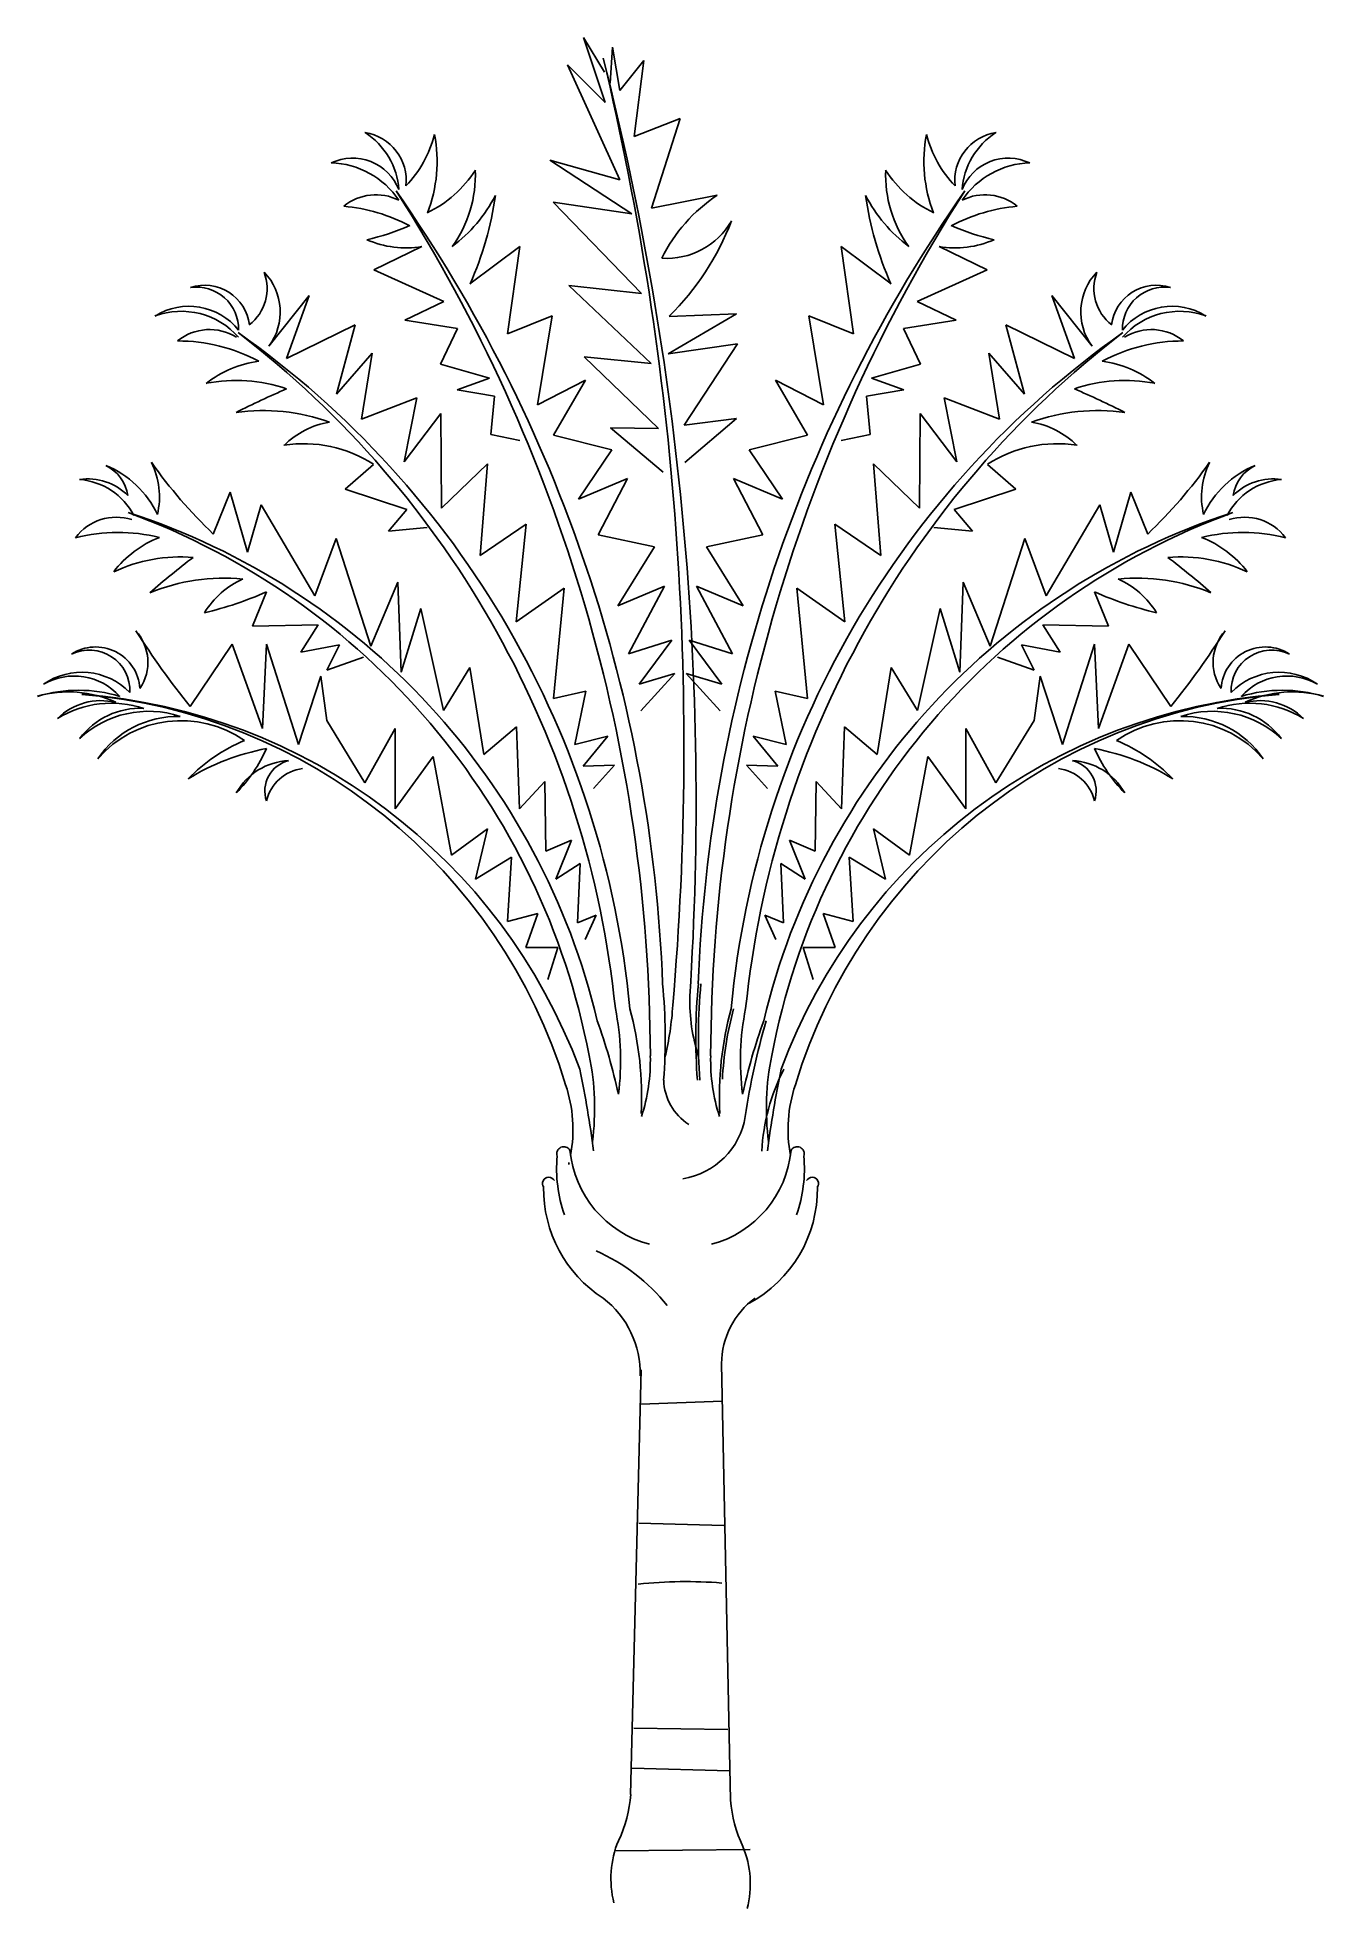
# Model space of a CAD drawing. Header units: millimetres. Extents: x 444.97 to 446.09, y 2589.45 to 2591.08.
import ezdxf

# ---------------------------------------------------------------- set-up
doc = ezdxf.new("R2010")
doc.units = ezdxf.units.MM
doc.header["$LTSCALE"] = 10
doc.layers.add('Vegetais', color=94, linetype='Continuous')

msp = doc.modelspace()

# ---------------------------------------------------------------- linework, layer by layer
at = {"layer": 'Vegetais'}
for p, q in [((445.4679, 2591.0493), (445.4495, 2591.0796)), ((445.4495, 2591.0796), (445.4684, 2591.0229)), ((445.4726, 2591.0397), (445.4747, 2591.0712)), ((445.4747, 2591.0712), (445.481, 2591.0334)), ((445.4684, 2591.0229), (445.4357, 2591.0559)), ((445.4357, 2591.0559), (445.481, 2590.9556)), ((445.481, 2591.0334), (445.5021, 2591.0595)), ((445.5021, 2591.0595), (445.4936, 2590.9935)), ((445.4936, 2590.9935), (445.5336, 2591.0091)), ((445.5336, 2591.0091), (445.5087, 2590.931)), ((445.481, 2590.9556), (445.4203, 2590.9727)), ((445.4203, 2590.9727), (445.4915, 2590.9262)), ((445.5087, 2590.931), (445.566, 2590.9423)), ((445.4915, 2590.9262), (445.4232, 2590.9364)), ((445.4232, 2590.9364), (445.5, 2590.8568)), ((445.3089, 2590.8976), (445.2671, 2590.8775)), ((445.3507, 2590.8651), (445.3941, 2590.8976)), ((445.3941, 2590.8976), (445.3833, 2590.8218)), ((445.7172, 2590.8651), (445.6738, 2590.8976)), ((445.6738, 2590.8976), (445.6846, 2590.8218)), ((445.759, 2590.8976), (445.8008, 2590.8775)), ((445.2671, 2590.8775), (445.328, 2590.8497)), ((445.8008, 2590.8775), (445.7399, 2590.8497)), ((445.5, 2590.8568), (445.4367, 2590.8636)), ((445.4367, 2590.8636), (445.5084, 2590.7959)), ((445.1756, 2590.8109), (445.2107, 2590.8551)), ((445.2107, 2590.8551), (445.1911, 2590.8001)), ((445.328, 2590.8497), (445.2941, 2590.8336)), ((445.7399, 2590.8497), (445.7738, 2590.8336)), ((445.8922, 2590.8109), (445.8572, 2590.8551)), ((445.8572, 2590.8551), (445.8768, 2590.8001)), ((445.1911, 2590.8001), (445.2507, 2590.8294)), ((445.2507, 2590.8294), (445.2345, 2590.7691)), ((445.2941, 2590.8336), (445.3399, 2590.8264)), ((445.3399, 2590.8264), (445.3249, 2590.7952)), ((445.3833, 2590.8218), (445.4223, 2590.8373)), ((445.4223, 2590.8373), (445.4096, 2590.7599)), ((445.5827, 2590.8391), (445.5231, 2590.8043)), ((445.5241, 2590.8369), (445.5827, 2590.8391)), ((445.6846, 2590.8218), (445.6456, 2590.8373)), ((445.6456, 2590.8373), (445.6583, 2590.7599)), ((445.7738, 2590.8336), (445.728, 2590.8264)), ((445.728, 2590.8264), (445.743, 2590.7952)), ((445.8768, 2590.8001), (445.8172, 2590.8294)), ((445.8172, 2590.8294), (445.8334, 2590.7691)), ((445.5231, 2590.8043), (445.5837, 2590.8131)), ((445.5837, 2590.8131), (445.5372, 2590.7421)), ((445.2345, 2590.7691), (445.2656, 2590.805)), ((445.2656, 2590.805), (445.2562, 2590.7475)), ((445.3249, 2590.7952), (445.3678, 2590.7831)), ((445.5084, 2590.7959), (445.4502, 2590.8018)), ((445.4502, 2590.8018), (445.5147, 2590.7392)), ((445.743, 2590.7952), (445.7001, 2590.7831)), ((445.8334, 2590.7691), (445.8023, 2590.805)), ((445.8023, 2590.805), (445.8117, 2590.7475)), ((445.3678, 2590.7831), (445.3394, 2590.773)), ((445.4096, 2590.7599), (445.4513, 2590.7814)), ((445.4513, 2590.7814), (445.4235, 2590.7335)), ((445.6583, 2590.7599), (445.6166, 2590.7814)), ((445.6166, 2590.7814), (445.6444, 2590.7335)), ((445.7001, 2590.7831), (445.7285, 2590.773)), ((445.2562, 2590.7475), (445.3043, 2590.766)), ((445.3043, 2590.766), (445.2935, 2590.7104)), ((445.3394, 2590.773), (445.372, 2590.7674)), ((445.372, 2590.7674), (445.3689, 2590.7342)), ((445.7285, 2590.773), (445.6959, 2590.7674)), ((445.6959, 2590.7674), (445.699, 2590.7342)), ((445.8117, 2590.7475), (445.7636, 2590.766)), ((445.7636, 2590.766), (445.7744, 2590.7104)), ((445.2935, 2590.7104), (445.3254, 2590.7525)), ((445.3254, 2590.7525), (445.3259, 2590.6701)), ((445.5372, 2590.7421), (445.5828, 2590.7479)), ((445.5828, 2590.7479), (445.5378, 2590.7097)), ((445.7425, 2590.7525), (445.742, 2590.6701)), ((445.7744, 2590.7104), (445.7425, 2590.7525)), ((445.3689, 2590.7342), (445.3941, 2590.7289)), ((445.4235, 2590.7335), (445.4741, 2590.7208)), ((445.5147, 2590.7392), (445.4729, 2590.7399)), ((445.4729, 2590.7399), (445.5189, 2590.7013)), ((445.6444, 2590.7335), (445.5938, 2590.7208)), ((445.699, 2590.7342), (445.6738, 2590.7289)), ((445.4741, 2590.7208), (445.4452, 2590.6778)), ((445.5938, 2590.7208), (445.6227, 2590.6778)), ((445.2668, 2590.7081), (445.2421, 2590.6866)), ((445.3259, 2590.6701), (445.3659, 2590.7085)), ((445.3659, 2590.7085), (445.3596, 2590.6287)), ((445.4452, 2590.6778), (445.4877, 2590.6958)), ((445.4877, 2590.6958), (445.4623, 2590.6468)), ((445.6227, 2590.6778), (445.5802, 2590.6958)), ((445.5802, 2590.6958), (445.6056, 2590.6468)), ((445.742, 2590.6701), (445.702, 2590.7085)), ((445.702, 2590.7085), (445.7083, 2590.6287)), ((445.8011, 2590.7081), (445.8258, 2590.6866)), ((445.1272, 2590.6474), (445.1418, 2590.6838)), ((445.1418, 2590.6838), (445.1569, 2590.6318)), ((445.2421, 2590.6866), (445.2958, 2590.6687)), ((445.8258, 2590.6866), (445.7721, 2590.6687)), ((445.9261, 2590.6838), (445.911, 2590.6318)), ((445.9407, 2590.6474), (445.9261, 2590.6838)), ((445.1569, 2590.6318), (445.1689, 2590.6729)), ((445.1689, 2590.6729), (445.2157, 2590.5938)), ((445.2958, 2590.6687), (445.2797, 2590.6501)), ((445.7721, 2590.6687), (445.7882, 2590.6501)), ((445.899, 2590.6729), (445.8522, 2590.5938)), ((445.911, 2590.6318), (445.899, 2590.6729)), ((445.2797, 2590.6501), (445.3134, 2590.6532)), ((445.3596, 2590.6287), (445.3996, 2590.656)), ((445.3996, 2590.656), (445.391, 2590.571)), ((445.4623, 2590.6468), (445.5112, 2590.6364)), ((445.6056, 2590.6468), (445.5567, 2590.6364)), ((445.7083, 2590.6287), (445.6683, 2590.656)), ((445.6683, 2590.656), (445.6769, 2590.571)), ((445.7882, 2590.6501), (445.7545, 2590.6532)), ((445.2157, 2590.5938), (445.2341, 2590.6435)), ((445.2341, 2590.6435), (445.2645, 2590.5499)), ((445.5112, 2590.6364), (445.4793, 2590.5849)), ((445.5567, 2590.6364), (445.5886, 2590.5849)), ((445.8338, 2590.6435), (445.8034, 2590.5499)), ((445.8522, 2590.5938), (445.8338, 2590.6435)), ((445.1735, 2590.5971), (445.1613, 2590.5674)), ((445.2645, 2590.5499), (445.288, 2590.6056)), ((445.288, 2590.6056), (445.2907, 2590.5272)), ((445.391, 2590.571), (445.4326, 2590.6004)), ((445.4326, 2590.6004), (445.4235, 2590.5044)), ((445.4793, 2590.5849), (445.52, 2590.6022)), ((445.52, 2590.6022), (445.4886, 2590.5431)), ((445.5886, 2590.5849), (445.5479, 2590.6022)), ((445.5479, 2590.6022), (445.5793, 2590.5431)), ((445.6769, 2590.571), (445.6353, 2590.6004)), ((445.6353, 2590.6004), (445.6444, 2590.5044)), ((445.7799, 2590.6056), (445.7772, 2590.5272)), ((445.8034, 2590.5499), (445.7799, 2590.6056)), ((445.8944, 2590.5971), (445.9066, 2590.5674)), ((445.2907, 2590.5272), (445.3079, 2590.5826)), ((445.3079, 2590.5826), (445.3275, 2590.494)), ((445.76, 2590.5826), (445.7404, 2590.494)), ((445.7772, 2590.5272), (445.76, 2590.5826)), ((445.1613, 2590.5674), (445.2184, 2590.5685)), ((445.2184, 2590.5685), (445.2033, 2590.5447)), ((445.9066, 2590.5674), (445.8494, 2590.5685)), ((445.8494, 2590.5685), (445.8646, 2590.5447)), ((445.1071, 2590.4975), (445.1438, 2590.5517)), ((445.1438, 2590.5517), (445.17, 2590.4783)), ((445.17, 2590.4783), (445.1438, 2590.5517)), ((445.1438, 2590.5517), (445.17, 2590.4783)), ((445.17, 2590.4783), (445.1438, 2590.5517)), ((445.1438, 2590.5517), (445.17, 2590.4783)), ((445.17, 2590.4783), (445.1735, 2590.5517)), ((445.1735, 2590.5517), (445.2015, 2590.4643)), ((445.2033, 2590.5447), (445.237, 2590.551)), ((445.237, 2590.551), (445.226, 2590.5289)), ((445.4886, 2590.5431), (445.5264, 2590.5551)), ((445.5264, 2590.5551), (445.4979, 2590.5168)), ((445.5793, 2590.5431), (445.5415, 2590.5551)), ((445.5415, 2590.5551), (445.57, 2590.5168)), ((445.8646, 2590.5447), (445.8309, 2590.551)), ((445.8309, 2590.551), (445.8419, 2590.5289)), ((445.8944, 2590.5517), (445.8664, 2590.4643)), ((445.8979, 2590.4783), (445.8944, 2590.5517)), ((445.9241, 2590.5517), (445.8979, 2590.4783)), ((445.8979, 2590.4783), (445.9241, 2590.5517)), ((445.9241, 2590.5517), (445.8979, 2590.4783)), ((445.8979, 2590.4783), (445.9241, 2590.5517)), ((445.9241, 2590.5517), (445.8979, 2590.4783)), ((445.9608, 2590.4975), (445.9241, 2590.5517)), ((445.226, 2590.5289), (445.2579, 2590.5402)), ((445.3275, 2590.494), (445.3507, 2590.5313)), ((445.3507, 2590.5313), (445.3627, 2590.4556)), ((445.7172, 2590.5313), (445.7052, 2590.4556)), ((445.7404, 2590.494), (445.7172, 2590.5313)), ((445.8419, 2590.5289), (445.81, 2590.5402)), ((445.2015, 2590.4643), (445.2208, 2590.5237)), ((445.2208, 2590.5237), (445.2015, 2590.4643)), ((445.2015, 2590.4643), (445.2208, 2590.5237)), ((445.2208, 2590.5237), (445.2015, 2590.4643)), ((445.2015, 2590.4643), (445.2208, 2590.5237)), ((445.2208, 2590.5237), (445.2208, 2590.5237)), ((445.2208, 2590.5237), (445.2208, 2590.5237)), ((445.2208, 2590.5237), (445.2208, 2590.5237)), ((445.2208, 2590.5237), (445.226, 2590.4852)), ((445.4979, 2590.5168), (445.5289, 2590.5261)), ((445.5289, 2590.5261), (445.4995, 2590.4936)), ((445.57, 2590.5168), (445.539, 2590.5261)), ((445.539, 2590.5261), (445.5684, 2590.4936)), ((445.8471, 2590.5237), (445.8419, 2590.4852)), ((445.8664, 2590.4643), (445.8471, 2590.5237)), ((445.8471, 2590.5237), (445.8664, 2590.4643)), ((445.8664, 2590.4643), (445.8471, 2590.5237)), ((445.8471, 2590.5237), (445.8471, 2590.5237)), ((445.8471, 2590.5237), (445.8471, 2590.5237)), ((445.8471, 2590.5237), (445.8664, 2590.4643)), ((445.8664, 2590.4643), (445.8471, 2590.5237)), ((445.8471, 2590.5237), (445.8471, 2590.5237)), ((445.4235, 2590.5044), (445.4516, 2590.5108)), ((445.4516, 2590.5108), (445.4421, 2590.4642)), ((445.6444, 2590.5044), (445.6163, 2590.5108)), ((445.6163, 2590.5108), (445.6258, 2590.4642)), ((445.226, 2590.4852), (445.2592, 2590.4311)), ((445.8419, 2590.4852), (445.8086, 2590.4311)), ((445.2592, 2590.4311), (445.2855, 2590.4783)), ((445.2855, 2590.4783), (445.2592, 2590.4311)), ((445.2592, 2590.4311), (445.2855, 2590.4783)), ((445.2855, 2590.4783), (445.2855, 2590.4083)), ((445.3627, 2590.4556), (445.3912, 2590.4796)), ((445.3912, 2590.4796), (445.3939, 2590.4083)), ((445.4421, 2590.4642), (445.4706, 2590.4715)), ((445.4706, 2590.4715), (445.4491, 2590.4455)), ((445.6258, 2590.4642), (445.5973, 2590.4715)), ((445.5973, 2590.4715), (445.6188, 2590.4455)), ((445.6767, 2590.4796), (445.674, 2590.4083)), ((445.7052, 2590.4556), (445.6767, 2590.4796)), ((445.8086, 2590.4311), (445.7824, 2590.4783)), ((445.7824, 2590.4783), (445.8086, 2590.4311)), ((445.8086, 2590.4311), (445.7824, 2590.4783)), ((445.7824, 2590.4783), (445.7824, 2590.4083)), ((445.2855, 2590.4083), (445.3187, 2590.4538)), ((445.3187, 2590.4538), (445.3187, 2590.4538)), ((445.3187, 2590.4538), (445.3187, 2590.4538)), ((445.3187, 2590.4538), (445.3345, 2590.3681)), ((445.7492, 2590.4538), (445.7334, 2590.3681)), ((445.7824, 2590.4083), (445.7492, 2590.4538)), ((445.7492, 2590.4538), (445.7492, 2590.4538)), ((445.7492, 2590.4538), (445.7492, 2590.4538)), ((445.4491, 2590.4455), (445.4765, 2590.4464)), ((445.4765, 2590.4464), (445.4583, 2590.4259)), ((445.6188, 2590.4455), (445.5914, 2590.4464)), ((445.5914, 2590.4464), (445.6096, 2590.4259)), ((445.3939, 2590.4083), (445.4158, 2590.4322)), ((445.4158, 2590.4322), (445.4167, 2590.3716)), ((445.6521, 2590.4322), (445.6512, 2590.3716)), ((445.674, 2590.4083), (445.6521, 2590.4322)), ((445.3345, 2590.3681), (445.366, 2590.3908)), ((445.366, 2590.3908), (445.3555, 2590.3471)), ((445.3555, 2590.3471), (445.366, 2590.3908)), ((445.366, 2590.3908), (445.3555, 2590.3471)), ((445.7334, 2590.3681), (445.7019, 2590.3908)), ((445.7019, 2590.3908), (445.7124, 2590.3471)), ((445.7124, 2590.3471), (445.7019, 2590.3908)), ((445.7019, 2590.3908), (445.7124, 2590.3471)), ((445.4167, 2590.3716), (445.439, 2590.381)), ((445.439, 2590.381), (445.4254, 2590.3471)), ((445.6512, 2590.3716), (445.6289, 2590.381)), ((445.6289, 2590.381), (445.6425, 2590.3471)), ((445.3555, 2590.3471), (445.3869, 2590.3664)), ((445.3869, 2590.3664), (445.3834, 2590.3104)), ((445.4254, 2590.3471), (445.4466, 2590.3609)), ((445.4466, 2590.3609), (445.4443, 2590.3091)), ((445.6425, 2590.3471), (445.6213, 2590.3609)), ((445.6213, 2590.3609), (445.6236, 2590.3091)), ((445.7124, 2590.3471), (445.6809, 2590.3664)), ((445.6809, 2590.3664), (445.6844, 2590.3104)), ((445.3834, 2590.3104), (445.4097, 2590.3174)), ((445.4097, 2590.3174), (445.3992, 2590.2877)), ((445.3992, 2590.2877), (445.4097, 2590.3174)), ((445.4097, 2590.3174), (445.3992, 2590.2877)), ((445.4443, 2590.3091), (445.4604, 2590.3157)), ((445.4604, 2590.3157), (445.451, 2590.2947)), ((445.6236, 2590.3091), (445.6075, 2590.3157)), ((445.6075, 2590.3157), (445.6169, 2590.2947)), ((445.6844, 2590.3104), (445.6582, 2590.3174)), ((445.6582, 2590.3174), (445.6687, 2590.2877)), ((445.6687, 2590.2877), (445.6582, 2590.3174)), ((445.6582, 2590.3174), (445.6687, 2590.2877)), ((445.3992, 2590.2877), (445.4272, 2590.2877)), ((445.4272, 2590.2877), (445.4184, 2590.2597)), ((445.4272, 2590.2877), (445.4272, 2590.2877)), ((445.4272, 2590.2877), (445.4272, 2590.2877)), ((445.6687, 2590.2877), (445.6407, 2590.2877)), ((445.6407, 2590.2877), (445.6407, 2590.2877)), ((445.6407, 2590.2877), (445.6407, 2590.2877)), ((445.6407, 2590.2877), (445.6495, 2590.2597))]:
    msp.add_line(p, q, dxfattribs=at)
at = {"layer": 'Vegetais', "color": 34}
for p, q in [((445.4998, 2589.9201), (445.4905, 2589.5506)), ((445.5697, 2589.9255), (445.5776, 2589.5457)), ((445.5702, 2589.8929), (445.4993, 2589.8904)), ((445.4977, 2589.7866), (445.5716, 2589.7847)), ((445.4934, 2589.6082), (445.5751, 2589.6073)), ((445.4917, 2589.5735), (445.5766, 2589.5713)), ((445.4769, 2589.5016), (445.5947, 2589.5028))]:
    msp.add_line(p, q, dxfattribs=at)
at = {"layer": 'Vegetais'}
for centre, radius, start, end in [((442.9345, 2590.4614), 2.6024, 355.0641, 13.3333), ((442.9201, 2590.4149), 2.6274, 356.2976, 14.2465), ((445.2247, 2590.9426), 0.0643, 4.073, 57.363), ((445.2529, 2590.955), 0.0423, 353.6611, 81.3315), ((445.2238, 2591.0189), 0.0988, 316.0539, 346.1377), ((445.2012, 2590.9716), 0.1209, 338.3681, 11.2355), ((445.8667, 2590.9716), 0.1209, 168.7645, 201.6319), ((445.8441, 2591.0189), 0.0988, 193.8623, 223.9461), ((445.815, 2590.955), 0.0423, 98.6685, 186.3389), ((445.8432, 2590.9426), 0.0643, 122.637, 175.927), ((445.2485, 2590.9315), 0.0431, 21.2961, 115.6504), ((445.2277, 2590.897), 0.0735, 33.8446, 88.3378), ((445.8193, 2590.9315), 0.0431, 64.3496, 158.7039), ((445.8402, 2590.897), 0.0735, 91.6622, 146.1554), ((445.2689, 2591.0194), 0.1026, 295.7831, 327.4426), ((445.2494, 2590.9599), 0.106, 324.0221, 2.312), ((445.8185, 2590.9599), 0.106, 177.688, 215.9779), ((445.799, 2591.0194), 0.1026, 212.5574, 244.2169), ((445.2688, 2590.8983), 0.0444, 63.2275, 129.205), ((444.2321, 2590.2075), 1.2872, 2.1554, 35.0121), ((444.1016, 2590.189), 1.4061, 0.1763, 32.5762), ((445.2557, 2591.003), 0.132, 307.0349, 332.5434), ((445.0821, 2590.984), 0.2938, 336.132, 351.8085), ((445.642, 2590.8266), 0.1384, 123.3173, 153.9099), ((446.8357, 2590.2075), 1.2872, 144.9879, 177.8446), ((446.9663, 2590.189), 1.4061, 147.4238, 179.8237), ((445.8122, 2591.003), 0.132, 207.4566, 232.9651), ((445.9858, 2590.984), 0.2938, 188.1915, 203.868), ((445.7991, 2590.8983), 0.0444, 50.795, 116.7725), ((445.2278, 2590.782), 0.1512, 62.241, 85.0895), ((445.8401, 2590.782), 0.1512, 94.9105, 117.759), ((445.218, 2591.0972), 0.1983, 282.4848, 293.8618), ((445.5216, 2590.953), 0.0657, 266.619, 329.6684), ((445.3591, 2591.0037), 0.2346, 314.6911, 339.0665), ((445.8499, 2591.0972), 0.1983, 246.1382, 257.5152), ((445.2949, 2590.9823), 0.0858, 246.6083, 279.3658), ((445.773, 2590.9823), 0.0858, 260.6342, 293.3917), ((445.1343, 2590.8611), 0.0398, 307.5601, 20.8729), ((445.1356, 2590.8407), 0.0499, 323.4384, 43.8875), ((445.9323, 2590.8407), 0.0499, 136.1125, 216.5616), ((445.9336, 2590.8611), 0.0398, 159.1271, 232.4399), ((445.1198, 2590.8249), 0.0391, 6.7554, 108.34), ((445.1124, 2590.8255), 0.0369, 359.0691, 97.7052), ((445.9481, 2590.8249), 0.0391, 71.66, 173.2446), ((445.9555, 2590.8255), 0.0369, 82.2948, 180.9309), ((445.106, 2590.7904), 0.0553, 38.4841, 122.2099), ((445.0993, 2590.7748), 0.0665, 41.2655, 110.109), ((445.9619, 2590.7904), 0.0553, 57.7901, 141.5159), ((445.9686, 2590.7748), 0.0665, 69.891, 138.7345), ((445.124, 2590.7811), 0.0443, 58.1463, 129.064), ((445.9439, 2590.7811), 0.0443, 50.936, 121.8537), ((445.0962, 2590.6656), 0.1499, 61.8884, 90.0605), ((444.6807, 2590.1584), 0.8127, 5.3643, 54.8328), ((444.632, 2590.1484), 0.8496, 5.8155, 52.5324), ((446.3872, 2590.1584), 0.8127, 125.1672, 174.6357), ((446.4359, 2590.1484), 0.8496, 127.4676, 174.1845), ((445.9717, 2590.6656), 0.1499, 89.9395, 118.1116), ((445.1787, 2590.7055), 0.0931, 97.2992, 128.2968), ((445.8892, 2590.7055), 0.0931, 51.7032, 82.7008), ((445.147, 2590.6438), 0.1373, 71.2721, 100.9065), ((445.9209, 2590.6438), 0.1373, 79.0935, 108.7279), ((445.5159, 2590.0218), 0.8192, 113.3603, 116.7527), ((445.552, 2590.0218), 0.8192, 63.2473, 66.6397), ((445.171, 2590.5848), 0.1701, 70.3111, 98.0833), ((445.2411, 2590.6715), 0.0745, 99.8164, 134.5072), ((445.8969, 2590.5848), 0.1701, 81.9167, 109.6889), ((445.8268, 2590.6715), 0.0745, 45.4928, 80.1836), ((445.2061, 2590.6147), 0.1114, 57.0126, 98.9568), ((445.8618, 2590.6147), 0.1114, 81.0432, 122.9874), ((445.014, 2590.68), 0.0664, 346.4467, 26.7266), ((445.4251, 2590.9588), 0.4309, 215.2892, 226.2723), ((445.6428, 2590.9588), 0.4309, 313.7277, 324.7108), ((446.0539, 2590.68), 0.0664, 153.2734, 193.5533), ((445.018, 2590.6464), 0.0491, 44.8183, 98.3368), ((445.0059, 2590.6364), 0.0588, 27.4818, 85.1765), ((445.0188, 2590.6762), 0.0343, 8.0087, 64.5386), ((445.0012, 2590.6281), 0.0855, 25.1021, 67.7096), ((446.0667, 2590.6281), 0.0855, 112.2904, 154.8979), ((446.062, 2590.6364), 0.0588, 94.8235, 152.5182), ((446.0491, 2590.6762), 0.0343, 115.4614, 171.9913), ((446.0499, 2590.6464), 0.0491, 81.6632, 135.1817), ((445.0429, 2590.6178), 0.0443, 72.3479, 143.2656), ((444.8628, 2590.0808), 0.6156, 13.4375, 71.9883), ((444.8369, 2590.0759), 0.6286, 10.7916, 69.8872), ((446.2051, 2590.0808), 0.6156, 108.0117, 166.5625), ((446.2309, 2590.0759), 0.6286, 110.1128, 169.2084), ((446.025, 2590.6178), 0.0443, 36.7344, 107.6521), ((445.0443, 2590.499), 0.1499, 76.09, 104.2621), ((445.1144, 2590.5579), 0.0931, 111.5008, 142.4984), ((446.0236, 2590.499), 0.1499, 75.7379, 103.91), ((445.9535, 2590.5579), 0.0931, 37.5016, 68.4992), ((445.0989, 2590.4903), 0.1373, 85.4737, 115.1082), ((445.6091, 2589.9778), 0.8192, 127.5619, 130.9543), ((445.969, 2590.4903), 0.1373, 64.8918, 94.5263), ((445.4588, 2589.9778), 0.8192, 49.0457, 52.4381), ((445.1366, 2590.439), 0.1701, 84.5128, 112.2849), ((445.1833, 2590.5403), 0.0745, 114.018, 148.7089), ((445.0521, 2590.8694), 0.2981, 283.0666, 294.0257), ((446.0158, 2590.8694), 0.2981, 245.9743, 256.9334), ((445.9312, 2590.439), 0.1701, 67.7151, 95.4872), ((445.8846, 2590.5403), 0.0745, 31.2911, 65.982), ((445.0294, 2590.5359), 0.0409, 326.1988, 41.8104), ((445.694, 2590.9692), 0.753, 212.6291, 218.7891), ((445.3739, 2590.9692), 0.753, 321.2109, 327.3709), ((446.0385, 2590.5359), 0.0409, 138.1896, 213.8012), ((445.0248, 2590.5106), 0.0386, 3.9354, 122.9679), ((445.0194, 2590.5113), 0.0352, 357.3881, 116.1867), ((446.0431, 2590.5106), 0.0386, 57.0321, 176.0646), ((446.0485, 2590.5113), 0.0352, 63.8133, 182.6119), ((445.0128, 2590.4687), 0.0585, 44.4798, 124.8988), ((445.0061, 2590.4705), 0.0534, 41.9654, 120.1021), ((446.0551, 2590.4687), 0.0585, 55.1012, 135.5202), ((446.0618, 2590.4705), 0.0534, 59.8979, 138.0346), ((445.01, 2590.3869), 0.1246, 73.2742, 106.7258), ((445.0012, 2590.4121), 0.098, 65.1647, 106.0442), ((445.0294, 2590.4487), 0.0538, 76.1367, 134.6863), ((445.0386, 2590.4106), 0.0897, 71.6562, 121.5993), ((444.9747, 2590.0065), 0.503, 20.3838, 85.6643), ((444.973, 2590.0277), 0.4819, 16.9511, 85.2667), ((446.0931, 2590.0065), 0.503, 94.3357, 159.6162), ((446.0949, 2590.0277), 0.4819, 94.7333, 163.0489), ((446.0293, 2590.4106), 0.0897, 58.4007, 108.3438), ((446.0579, 2590.3869), 0.1246, 73.2742, 106.7258), ((446.0667, 2590.4121), 0.098, 73.9558, 114.8353), ((446.0384, 2590.4487), 0.0538, 45.3137, 103.8633), ((445.0632, 2590.4307), 0.0651, 86.7633, 143.4343), ((445.0708, 2590.4053), 0.0879, 71.7618, 133.0355), ((445.0962, 2590.4045), 0.0842, 88.5331, 145.6757), ((445.0992, 2590.3891), 0.096, 54.9705, 139.0762), ((445.9687, 2590.3891), 0.096, 40.9238, 125.0295), ((445.9971, 2590.4053), 0.0879, 46.9645, 108.2382), ((445.9717, 2590.4045), 0.0842, 34.3243, 91.4669), ((446.0047, 2590.4307), 0.0651, 36.5657, 93.2367), ((445.2129, 2590.3287), 0.1509, 112.8339, 135.4468), ((445.855, 2590.3287), 0.1509, 44.5532, 67.1661), ((445.2094, 2590.2656), 0.1984, 100.4096, 121.6376), ((445.0547, 2590.5137), 0.1301, 315.3855, 336.0019), ((445.1952, 2590.3953), 0.055, 92.5441, 150.6337), ((445.1994, 2590.4238), 0.0273, 104.1209, 198.2224), ((445.8727, 2590.3953), 0.055, 29.3663, 87.4559), ((445.8685, 2590.4238), 0.0273, 341.7776, 75.8791), ((445.8585, 2590.2656), 0.1984, 58.3624, 79.5904), ((446.0132, 2590.5137), 0.1301, 203.9981, 224.6145), ((445.2096, 2590.4064), 0.0372, 97.1092, 166.1164), ((445.8583, 2590.4064), 0.0372, 13.8836, 82.8908), ((445.0133, 2590.2089), 0.5073, 355.8497, 5.3186), ((446.0546, 2590.2089), 0.5073, 174.6814, 184.1503), ((446.0568, 2590.2089), 0.5073, 174.6814, 184.1503), ((445.2776, 2590.2518), 0.25, 346.2041, 356.7195), ((445.7007, 2590.2415), 0.1587, 178.6477, 197.963), ((444.9898, 2590.0536), 0.5015, 12.2751, 19.8512), ((445.255, 2590.1894), 0.2268, 352.5882, 11.4579), ((445.2069, 2590.1577), 0.2932, 357.1639, 15.1588), ((445.861, 2590.1577), 0.2932, 164.8412, 182.8361), ((445.8632, 2590.1577), 0.2932, 164.8412, 177.0152), ((445.8129, 2590.1894), 0.2268, 168.5421, 187.4118), ((446.0781, 2590.0536), 0.5015, 160.1488, 167.7249), ((446.1527, 2590.0606), 0.568, 163.296, 171.8949)]:
    msp.add_arc(centre, radius, start, end, dxfattribs=at)
at = {"layer": 'Vegetais', "color": 34}
for centre, radius, start, end in [((445.2375, 2590.1481), 0.2217, 352.3081, 11.8384), ((445.3519, 2590.189), 0.1558, 341.8582, 1.5801), ((445.716, 2590.189), 0.1558, 178.4199, 198.1418), ((445.8304, 2590.1481), 0.2217, 168.1616, 187.6919), ((444.6344, 2590.0084), 0.8301, 7.0771, 12.0474), ((445.5668, 2590.1737), 0.0475, 181.7841, 237.2669), ((445.7837, 2590.1005), 0.1793, 153.0784, 176.8373), ((446.4335, 2590.0084), 0.8301, 167.9526, 172.9229), ((445.3174, 2590.1293), 0.1229, 349.3858, 18.4767), ((445.7505, 2590.1293), 0.1229, 161.5233, 190.6142), ((445.5259, 2590.151), 0.0653, 278.9966, 350.8881), ((445.4324, 2590.1082), 0.00614, 30.3149, 199.2037), ((445.531, 2590.12), 0.0937, 185.3442, 255.0617), ((445.5369, 2590.12), 0.0937, 284.9383, 354.6558), ((445.6355, 2590.1082), 0.00614, 340.7963, 149.6851), ((445.5467, 2590.0952), 0.1206, 174.7946, 199.4661), ((445.5385, 2590.0899), 0.1021, 174.0485, 174.932), ((445.5212, 2590.0952), 0.1206, 340.5339, 5.2054), ((445.4193, 2590.0823), 0.0055, 28.6208, 216.2839), ((445.5275, 2590.0774), 0.1127, 179.1281, 237.2743), ((445.5404, 2590.0774), 0.1127, 298.1979, 0.8719), ((445.6486, 2590.0823), 0.0055, 323.7161, 151.3792), ((445.3952, 2589.8745), 0.1628, 38.6065, 66.3919), ((445.4159, 2589.9169), 0.083, 358.5936, 52.2835), ((445.6405, 2589.9253), 0.0708, 125.9684, 179.8107), ((445.5388, 2589.3493), 0.3866, 85.3809, 96.1782), ((445.3777, 2589.5588), 0.1132, 334.6706, 355.8903), ((445.6905, 2589.5538), 0.1132, 184.1097, 205.3294), ((445.5606, 2589.4774), 0.0872, 157.7901, 194.0328), ((445.5075, 2589.4725), 0.0872, 345.9672, 22.2099)]:
    msp.add_arc(centre, radius, start, end, dxfattribs=at)

doc.saveas('drawing.dxf')
